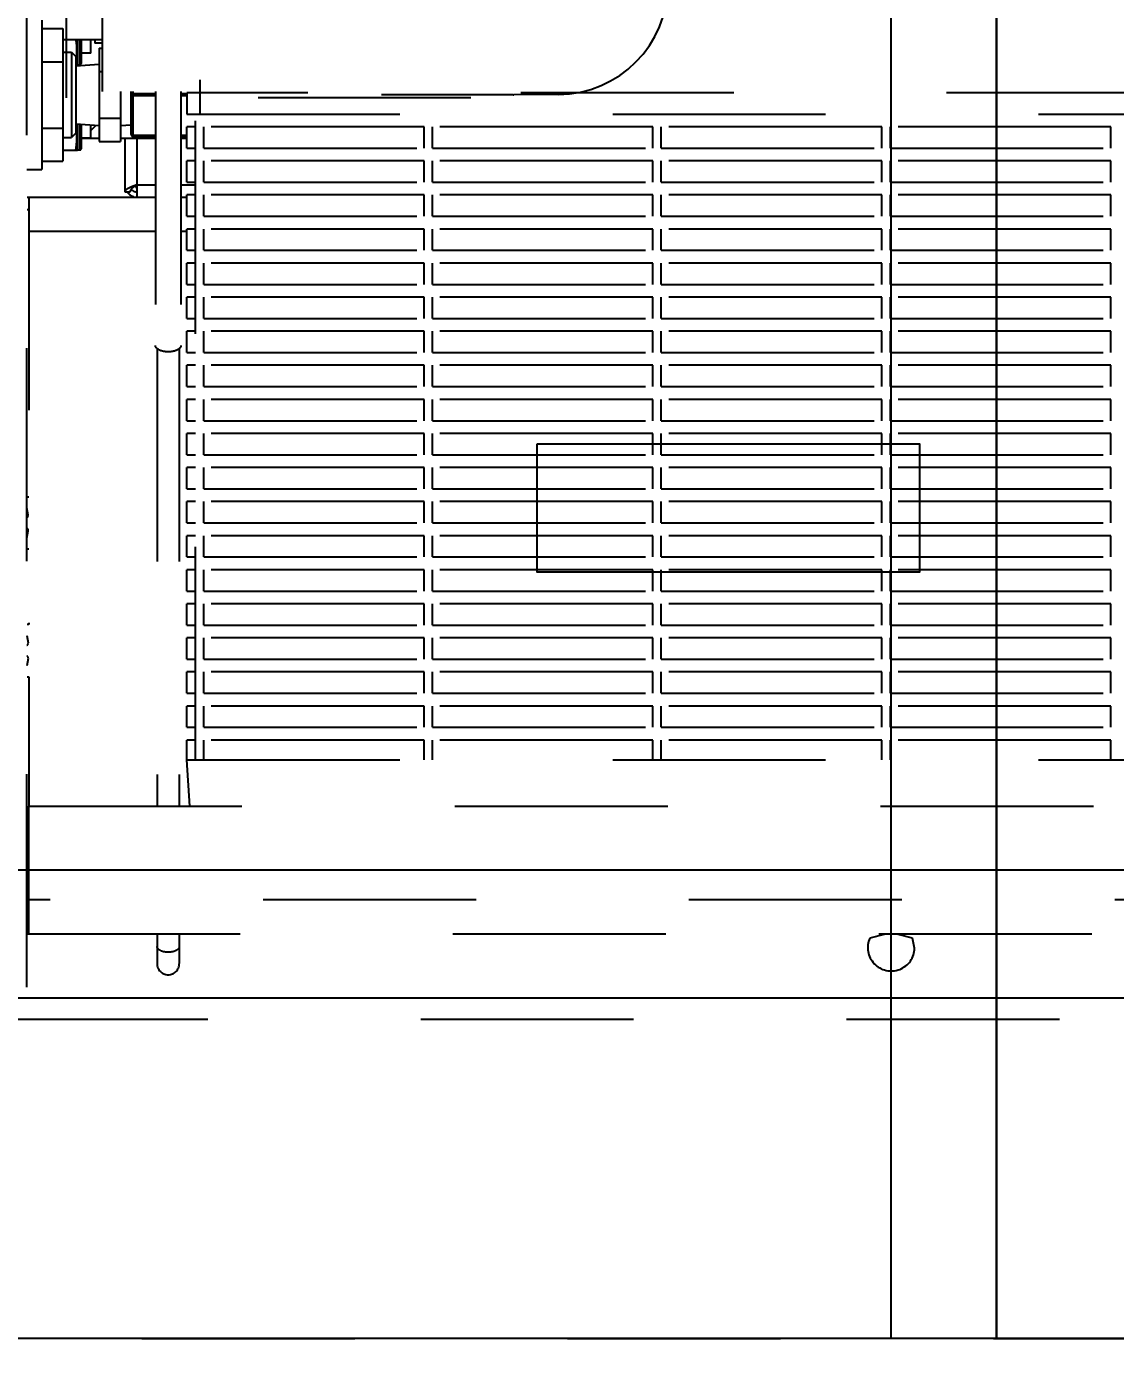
# Model space of a CAD drawing. Header units: millimetres. Extents: x 17886 to 18265, y -8727 to -7321.
# Drawn here: x 17946.189 to 17948.745, y -8152.056 to -8148.914 of the extents above; entities that cross this region are included whole.
import ezdxf

# ---------------------------------------------------------------- set-up
doc = ezdxf.new("R2010")
doc.units = ezdxf.units.MM
doc.linetypes.add('CENTER', pattern=[2, 1.25, -0.25, 0.25, -0.25])
doc.linetypes.add('EPL_DASH', pattern=[1, 0.5, -0.5])
for name, color, linetype in [('1313540_DXF_CONTINUOUS_LINE', 7, 'Continuous'), ('1429459_RE01DXF_CONTINUOUS_LINE', 7, 'Continuous'), ('2606672_DXF_CONTINUOUS_LINE', 7, 'Continuous'), ('2609251_DKREDXF_CONTINUOUS_LINE', 7, 'Continuous'), ('2620526_DKREDXF_CONTINUOUS_LINE', 7, 'Continuous'), ('2630764_DKREDXF_CONTINUOUS_LINE', 7, 'Continuous'), ('2654754_DXF_CONTINUOUS_LINE', 7, 'Continuous'), ('2685282_CP02DXF_CONTINUOUS_LINE', 7, 'Continuous'), ('2702101_DXF_CONTINUOUS_LINE', 7, 'Continuous'), ('3490706_DXF_CONTINUOUS_LINE', 7, 'Continuous'), ('3490708_DXF_CONTINUOUS_LINE', 7, 'Continuous'), ('3543613_DKREDXF_CONTINUOUS_LINE', 7, 'Continuous'), ('3570559_DXF_CONTINUOUS_LINE', 7, 'Continuous'), ('3570567_DXF_CONTINUOUS_LINE', 7, 'Continuous'), ('3570568_DXF_CONTINUOUS_LINE', 7, 'Continuous'), ('3570570_DXF_CONTINUOUS_LINE', 7, 'Continuous'), ('3701813_DXF_CONTINUOUS_LINE', 7, 'Continuous'), ('8T4123_DXF_CONTINUOUS_LINE', 7, 'Continuous'), ('a_rahmen235', 7, 'Continuous'), ('DEFAULT_1', 7, 'CENTER')]:
    doc.layers.add(name, color=color, linetype=linetype)
doc.layers.add('CRTANJE', color=4, linetype='Continuous', lineweight=30)
doc.styles.add('KOTE ZA MONNTAZU', font='simplex.shx', dxfattribs={"width": 0.7, "oblique": 8, "height": 1.4})
doc.dimstyles.new('KOTE ZA MONTAZU u cm', dxfattribs={"dimscale": 0, "dimtxt": 1.4, "dimasz": 1.25, "dimexe": 0.2, "dimexo": 0.1, "dimgap": 0.3, "dimtad": 1, "dimlfac": 10, "dimzin": 12, "dimdsep": 46, "dimtxsty": 'KOTE ZA MONNTAZU', "dimcen": 1.25, "dimclrt": 1, "dimadec": 0, "dimazin": 0, "dimtfac": 1, "dimtmove": 0, "dimatfit": 3, "dimfxl": 1, "dimtolj": 2, "dimtzin": 0, "dimarcsym": 0})

# ---------------------------------------------------------------- blocks, each defined once
blk = doc.blocks.new('*D248')
at = {"color": 0, "lineweight": -2, "transparency": 16777216}
for p, q in [((17947.7327, -8140.7029), (17944.8106, -8140.7029)), ((17945.0106, -8141.3029), (17945.0106, -8150.6434)), ((17945.359, -8151.2434), (17944.8106, -8151.2434))]:
    blk.add_line(p, q, dxfattribs=at)
at = {"color": 0, "transparency": 16777216}
for points in [[(17944.9106, -8141.3029), (17945.1106, -8141.3029), (17945.0106, -8140.7029)], [(17944.9106, -8150.6434), (17945.1106, -8150.6434), (17945.0106, -8151.2434)]]:
    blk.add_solid(points, dxfattribs=at)
at = {"layer": 'Defpoints', "color": 0, "transparency": 16777216}
for p in [(17947.8327, -8140.7029), (17945.0106, -8151.2434), (17945.459, -8151.2434)]:
    blk.add_point(p, dxfattribs=at)
at = {"color": 1, "transparency": 16777216, "insert": (17944.5306, -8145.9732), "char_height": 1.4, "width": 6.923188, "attachment_point": 5, "rotation": 90, "style": 'KOTE ZA MONNTAZU'}
blk.add_mtext('\\A2;{\\H0.4x;105.41cm}', dxfattribs=at)

msp = doc.modelspace()

# ---------------------------------------------------------------- linework, layer by layer
at = {"color": 4}
msp.add_line((17948.21896, -8151.99343), (17948.21896, -8143.62689), dxfattribs=at)
at = {"color": 6}
for points in [[(17952.28646, -8133.19343), (17942.28646, -8133.19343), (17942.28646, -8151.19343), (17952.28646, -8151.19343)], [(17951.98646, -8133.49343), (17942.58646, -8133.49343), (17942.58646, -8150.89343), (17951.98646, -8150.89343)], [(17947.38646, -8149.89343), (17947.38646, -8150.19343), (17948.28646, -8150.19343), (17948.28646, -8149.89343)]]:
    msp.add_lwpolyline(points, close=True, dxfattribs=at)
at = {"layer": '1313540_DXF_CONTINUOUS_LINE', "color": 7, "linetype": 'EPL_DASH'}
for p, q in [((17946.30596, -8148.94343), (17946.30596, -8149.00343)), ((17946.30796, -8148.94343), (17946.30796, -8149.00343)), ((17946.31366, -8148.94343), (17946.31366, -8149.00293)), ((17946.31656, -8148.94343), (17946.31656, -8148.99976)), ((17946.30396, -8149.00343), (17946.30596, -8149.00343)), ((17946.30596, -8149.00343), (17946.30796, -8149.00343)), ((17946.31366, -8149.00293), (17946.30796, -8149.00343)), ((17946.30596, -8149.14184), (17946.30596, -8149.20343)), ((17946.30796, -8149.14197), (17946.30796, -8149.20343)), ((17946.31366, -8149.14233), (17946.31366, -8149.20293)), ((17946.31656, -8149.14251), (17946.31656, -8149.19976)), ((17946.27396, -8149.20343), (17946.30596, -8149.20343)), ((17946.30596, -8149.20343), (17946.30796, -8149.20343)), ((17946.31366, -8149.20293), (17946.30796, -8149.20343))]:
    msp.add_line(p, q, dxfattribs=at)
for centre in [(17946.31338, -8148.99976), (17946.31338, -8149.19976)]:
    msp.add_arc(centre, 0.00318, 275, 0, dxfattribs=at)
for points in [[(17946.304, -8148.94343), (17946.30523, -8148.95254), (17946.30596, -8148.96174), (17946.30596, -8148.97093)], [(17946.30596, -8148.97093), (17946.30596, -8148.98016), (17946.30523, -8148.98941), (17946.30398, -8148.99855)], [(17946.30398, -8149.14331), (17946.30523, -8149.15246), (17946.30596, -8149.1617), (17946.30596, -8149.17093)]]:
    msp.add_open_spline(points, degree=3, dxfattribs=at)
msp.add_open_spline([(17946.30596, -8149.17093), (17946.30596, -8149.17908), (17946.3052, -8149.18997), (17946.30368, -8149.20074), (17946.30327, -8149.20343)], degree=3, knots=[0, 0, 0, 0, 0.7495669, 1, 1, 1, 1], dxfattribs=at)
at = {"layer": '1429459_RE01DXF_CONTINUOUS_LINE', "color": 7, "linetype": 'EPL_DASH'}
for p, q in [((17946.49096, -8149.06543), (17946.49096, -8149.66181)), ((17946.55096, -8149.06543), (17946.55096, -8149.66181)), ((17946.49496, -8149.66928), (17946.49496, -8150.74343)), ((17946.54696, -8149.66928), (17946.54696, -8150.74343)), ((17946.49496, -8151.04343), (17946.49496, -8151.11262)), ((17946.54696, -8151.04343), (17946.54696, -8151.11262))]:
    msp.add_line(p, q, dxfattribs=at)
msp.add_arc((17946.52096, -8151.11343), 0.026, 180, 0, dxfattribs=at)
for points in [[(17946.49142, -8149.66441), (17946.49113, -8149.66358), (17946.49096, -8149.66269), (17946.49096, -8149.66181)], [(17946.49495, -8149.66929), (17946.49344, -8149.66797), (17946.49209, -8149.66631), (17946.49142, -8149.66441)], [(17946.55051, -8149.66441), (17946.54984, -8149.66631), (17946.54849, -8149.66797), (17946.54697, -8149.66929)], [(17946.55096, -8149.66181), (17946.55096, -8149.66269), (17946.5508, -8149.66358), (17946.55051, -8149.66441)]]:
    msp.add_open_spline(points, degree=3, dxfattribs=at)
for points, knots in [([(17946.52096, -8149.67681), (17946.51837, -8149.67681), (17946.50935, -8149.6762), (17946.49987, -8149.67356), (17946.49495, -8149.66929)], [0, 0, 0, 0, 0.2850859, 1, 1, 1, 1]), ([(17946.54697, -8149.66929), (17946.54554, -8149.67053), (17946.53769, -8149.67538), (17946.52819, -8149.67681), (17946.52096, -8149.67681)], [0, 0, 0, 0, 0.2079275, 1, 1, 1, 1]), ([(17946.52096, -8151.08643), (17946.5147, -8151.08643), (17946.50471, -8151.08551), (17946.49496, -8151.07741), (17946.49496, -8151.07343)], [0, 0, 0, 0, 0.6113239, 1, 1, 1, 1]), ([(17946.54696, -8151.07343), (17946.54696, -8151.07741), (17946.53721, -8151.08551), (17946.52722, -8151.08643), (17946.52096, -8151.08643)], [0, 0, 0, 0, 0.3886761, 1, 1, 1, 1])]:
    msp.add_open_spline(points, degree=3, knots=knots, dxfattribs=at)
at = {"layer": '2606672_DXF_CONTINUOUS_LINE', "color": 7, "linetype": 'EPL_DASH'}
for p, q in [((17946.33896, -8148.97517), (17946.33896, -8148.94343)), ((17946.33896, -8148.97517), (17946.31656, -8148.97517)), ((17946.33896, -8149.17517), (17946.33896, -8149.14391)), ((17946.33896, -8149.17517), (17946.31656, -8149.17517))]:
    msp.add_line(p, q, dxfattribs=at)
at = {"layer": '2609251_DKREDXF_CONTINUOUS_LINE', "color": 7, "linetype": 'EPL_DASH'}
for p, q in [((17946.22396, -8148.91755), (17946.27396, -8148.91755)), ((17946.27396, -8148.91755), (17946.27396, -8149.22932)), ((17946.27396, -8148.97343), (17946.29396, -8148.97343)), ((17946.27396, -8148.97343), (17946.29396, -8148.97343)), ((17946.29396, -8148.97343), (17946.30396, -8148.98343)), ((17946.29396, -8148.97343), (17946.29396, -8149.17343)), ((17946.22396, -8148.99549), (17946.27396, -8148.99549)), ((17946.30396, -8148.98343), (17946.30396, -8149.16343)), ((17946.22396, -8149.15137), (17946.27396, -8149.15137)), ((17946.30396, -8149.16343), (17946.29396, -8149.17343)), ((17946.27396, -8149.17343), (17946.29396, -8149.17343)), ((17946.27396, -8149.17343), (17946.29396, -8149.17343)), ((17946.22396, -8149.22932), (17946.27396, -8149.22932))]:
    msp.add_line(p, q, dxfattribs=at)
at = {"layer": '2620526_DKREDXF_CONTINUOUS_LINE', "color": 7, "linetype": 'EPL_DASH'}
for p, q in [((17946.35896, -8148.96373), (17946.36596, -8148.96373)), ((17946.35896, -8148.96373), (17946.35896, -8149.18313)), ((17946.30396, -8149.00514), (17946.35896, -8149.0017)), ((17946.35896, -8149.01858), (17946.36596, -8149.01858)), ((17946.40896, -8149.06543), (17946.40896, -8149.18313)), ((17946.35896, -8149.12828), (17946.40896, -8149.12828)), ((17946.30396, -8149.14172), (17946.35896, -8149.14516)), ((17946.40896, -8149.14516), (17946.43396, -8149.1436)), ((17946.35896, -8149.18313), (17946.40896, -8149.18313))]:
    msp.add_line(p, q, dxfattribs=at)
at = {"layer": '2630764_DKREDXF_CONTINUOUS_LINE', "color": 7, "linetype": 'EPL_DASH'}
for p, q in [((17946.34896, -8148.94343), (17946.34896, -8148.95243)), ((17946.36596, -8148.95243), (17946.34897, -8148.95243))]:
    msp.add_line(p, q, dxfattribs=at)
at = {"layer": '2654754_DXF_CONTINUOUS_LINE', "color": 3, "linetype": 'EPL_DASH'}
msp.add_line((17946.36596, -8148.81543), (17946.36596, -8149.06543), dxfattribs=at)
at = {"layer": '2685282_CP02DXF_CONTINUOUS_LINE', "color": 7, "linetype": 'EPL_DASH'}
for p, q in [((17946.35896, -8149.17573), (17946.31656, -8149.17573)), ((17946.49096, -8149.17573), (17946.40896, -8149.17573)), ((17946.56496, -8149.17573), (17946.55096, -8149.17573))]:
    msp.add_line(p, q, dxfattribs=at)
msp.add_arc((17946.28196, -8149.08073), 0.095, 306.97859, 317.55601, dxfattribs=at)
at = {"layer": '2702101_DXF_CONTINUOUS_LINE', "color": 7, "linetype": 'EPL_DASH'}
for p, q in [((17946.11396, -8151.24343), (17950.32396, -8151.24343)), ((17945.45896, -8151.99343), (17950.97896, -8151.99343))]:
    msp.add_line(p, q, dxfattribs=at)
at = {"layer": '3490706_DXF_CONTINUOUS_LINE', "color": 3, "linetype": 'EPL_DASH'}
for p, q in [((17946.41896, -8149.17573), (17946.41896, -8149.30143)), ((17946.44796, -8149.31343), (17946.44796, -8149.17573)), ((17946.44796, -8149.28443), (17946.49096, -8149.28443)), ((17946.55096, -8149.28443), (17946.58496, -8149.28443))]:
    msp.add_line(p, q, dxfattribs=at)
at = {"layer": '3490706_DXF_CONTINUOUS_LINE', "color": 7, "linetype": 'EPL_DASH'}
for p, q in [((17946.41896, -8149.30143), (17946.43096, -8149.30143)), ((17946.43055, -8149.30099), (17946.42695, -8149.30442)), ((17946.43564, -8149.29615), (17946.4315, -8149.30008))]:
    msp.add_line(p, q, dxfattribs=at)
at = {"layer": '3490706_DXF_CONTINUOUS_LINE', "color": 3, "linetype": 'EPL_DASH'}
for centre, radius, start, end in [((17946.44958, -8149.33497), 0.0475, 117.76241, 120.32305), ((17946.47223, -8149.3808), 0.09863, 114.13287, 114.92693), ((17946.431, -8149.30728), 0.01409, 131.05205, 134.22766), ((17946.44796, -8149.28443), 0.029, 216.32663, 254.34964)]:
    msp.add_arc(centre, radius, start, end, dxfattribs=at)
at = {"layer": '3490706_DXF_CONTINUOUS_LINE', "color": 7, "linetype": 'EPL_DASH'}
msp.add_arc((17946.44796, -8149.28443), 0.017, 216.84244, 270, dxfattribs=at)
at = {"layer": '3490706_DXF_CONTINUOUS_LINE', "color": 3, "linetype": 'EPL_DASH'}
for points, knots in [([(17946.43065, -8149.29135), (17946.4301, -8149.29161), (17946.42903, -8149.29212), (17946.42797, -8149.29266), (17946.42746, -8149.29293)], [0, 0, 0, 0, 0.5126977, 1, 1, 1, 1]), ([(17946.41907, -8149.30052), (17946.41903, -8149.30067), (17946.41898, -8149.30098), (17946.41896, -8149.30128), (17946.41896, -8149.30143)], [0, 0, 0, 0, 0.5031375, 1, 1, 1, 1]), ([(17946.42117, -8149.29718), (17946.42065, -8149.29769), (17946.41977, -8149.2987), (17946.4192, -8149.29993), (17946.41907, -8149.30052)], [0, 0, 0, 0, 0.5441616, 1, 1, 1, 1]), ([(17946.4256, -8149.29396), (17946.42488, -8149.29438), (17946.42355, -8149.29522), (17946.4223, -8149.29617), (17946.42174, -8149.29665)], [0, 0, 0, 0, 0.532716, 1, 1, 1, 1])]:
    msp.add_open_spline(points, degree=3, knots=knots, dxfattribs=at)
for points in [[(17946.43686, -8149.28868), (17946.4352, -8149.28935), (17946.43354, -8149.29005), (17946.4319, -8149.29079)], [(17946.44796, -8149.28443), (17946.44425, -8149.28582), (17946.44054, -8149.2872), (17946.43686, -8149.28868)]]:
    msp.add_open_spline(points, degree=3, dxfattribs=at)
at = {"layer": '3490706_DXF_CONTINUOUS_LINE', "color": 7, "linetype": 'EPL_DASH'}
for points, knots in [([(17946.43733, -8149.29174), (17946.43678, -8149.2922), (17946.43573, -8149.29309), (17946.43475, -8149.29406), (17946.43429, -8149.29454)], [0, 0, 0, 0, 0.5179897, 1, 1, 1, 1]), ([(17946.43429, -8149.29454), (17946.43411, -8149.29474), (17946.43375, -8149.29514), (17946.4334, -8149.29556), (17946.43324, -8149.29576)], [0, 0, 0, 0, 0.5092799, 1, 1, 1, 1])]:
    msp.add_open_spline(points, degree=3, knots=knots, dxfattribs=at)
for points in [[(17946.44796, -8149.28443), (17946.44433, -8149.28674), (17946.44066, -8149.28902), (17946.43733, -8149.29174)], [(17946.43324, -8149.29576), (17946.43198, -8149.29737), (17946.43096, -8149.2994), (17946.43096, -8149.30143)]]:
    msp.add_open_spline(points, degree=3, dxfattribs=at)
at = {"layer": '3490708_DXF_CONTINUOUS_LINE', "color": 7, "linetype": 'EPL_DASH'}
for q in [(17946.44396, -8149.2871), (17946.44796, -8149.2898)]:
    msp.add_line((17946.44396, -8149.2898), q, dxfattribs=at)
at = {"layer": '3543613_DKREDXF_CONTINUOUS_LINE', "color": 7, "linetype": 'EPL_DASH'}
for p, q in [((17946.59496, -8149.03843), (17946.59496, -8149.11843)), ((17949.84896, -8149.06843), (17946.56496, -8149.06843)), ((17946.56496, -8149.06843), (17946.56496, -8149.11843)), ((17946.56496, -8149.11843), (17949.84896, -8149.11843)), ((17946.58496, -8150.63443), (17946.58496, -8149.11843)), ((17946.58496, -8149.14843), (17946.56496, -8149.14843)), ((17946.56496, -8149.19843), (17946.56496, -8149.14843)), ((17947.12196, -8149.14843), (17946.60496, -8149.14843)), ((17946.60496, -8149.19843), (17946.60496, -8149.14843)), ((17947.12196, -8149.19843), (17947.12196, -8149.14843)), ((17947.65896, -8149.14843), (17947.14196, -8149.14843)), ((17947.14196, -8149.19843), (17947.14196, -8149.14843)), ((17947.65896, -8149.19843), (17947.65896, -8149.14843)), ((17948.19696, -8149.14843), (17947.67896, -8149.14843)), ((17947.67896, -8149.19843), (17947.67896, -8149.14843)), ((17948.19696, -8149.19843), (17948.19696, -8149.14843)), ((17948.73496, -8149.14843), (17948.21696, -8149.14843)), ((17948.21696, -8149.19843), (17948.21696, -8149.14843)), ((17948.73496, -8149.19843), (17948.73496, -8149.14843)), ((17946.56496, -8149.19843), (17946.58496, -8149.19843)), ((17946.60496, -8149.19843), (17947.12196, -8149.19843)), ((17947.14196, -8149.19843), (17947.65896, -8149.19843)), ((17947.67896, -8149.19843), (17948.19696, -8149.19843)), ((17948.21696, -8149.19843), (17948.73496, -8149.19843)), ((17946.58496, -8149.22843), (17946.56496, -8149.22843)), ((17946.56496, -8149.27843), (17946.56496, -8149.22843)), ((17947.12196, -8149.22843), (17946.60496, -8149.22843)), ((17946.60496, -8149.27843), (17946.60496, -8149.22843)), ((17947.12196, -8149.27843), (17947.12196, -8149.22843)), ((17947.65896, -8149.22843), (17947.14196, -8149.22843)), ((17947.14196, -8149.27843), (17947.14196, -8149.22843)), ((17947.65896, -8149.27843), (17947.65896, -8149.22843)), ((17948.19696, -8149.22843), (17947.67896, -8149.22843)), ((17947.67896, -8149.27843), (17947.67896, -8149.22843)), ((17948.19696, -8149.27843), (17948.19696, -8149.22843)), ((17948.73496, -8149.22843), (17948.21696, -8149.22843)), ((17948.21696, -8149.27843), (17948.21696, -8149.22843)), ((17948.73496, -8149.27843), (17948.73496, -8149.22843)), ((17946.56496, -8149.27843), (17946.58496, -8149.27843)), ((17946.60496, -8149.27843), (17947.12196, -8149.27843)), ((17947.14196, -8149.27843), (17947.65896, -8149.27843)), ((17947.67896, -8149.27843), (17948.19696, -8149.27843)), ((17948.21696, -8149.27843), (17948.73496, -8149.27843)), ((17946.58496, -8149.30843), (17946.56496, -8149.30843)), ((17946.56496, -8149.35843), (17946.56496, -8149.30843)), ((17947.12196, -8149.30843), (17946.60496, -8149.30843)), ((17946.60496, -8149.35843), (17946.60496, -8149.30843)), ((17947.12196, -8149.35843), (17947.12196, -8149.30843)), ((17947.65896, -8149.30843), (17947.14196, -8149.30843)), ((17947.14196, -8149.35843), (17947.14196, -8149.30843)), ((17947.65896, -8149.35843), (17947.65896, -8149.30843)), ((17948.19696, -8149.30843), (17947.67896, -8149.30843)), ((17947.67896, -8149.35843), (17947.67896, -8149.30843)), ((17948.19696, -8149.35843), (17948.19696, -8149.30843)), ((17948.73496, -8149.30843), (17948.21696, -8149.30843)), ((17948.21696, -8149.35843), (17948.21696, -8149.30843)), ((17948.73496, -8149.35843), (17948.73496, -8149.30843)), ((17946.56496, -8149.35843), (17946.58496, -8149.35843)), ((17946.60496, -8149.35843), (17947.12196, -8149.35843)), ((17947.14196, -8149.35843), (17947.65896, -8149.35843)), ((17947.67896, -8149.35843), (17948.19696, -8149.35843)), ((17948.21696, -8149.35843), (17948.73496, -8149.35843)), ((17946.58496, -8149.38843), (17946.56496, -8149.38843)), ((17946.56496, -8149.43843), (17946.56496, -8149.38843)), ((17947.12196, -8149.38843), (17946.60496, -8149.38843)), ((17946.60496, -8149.43843), (17946.60496, -8149.38843)), ((17947.12196, -8149.43843), (17947.12196, -8149.38843)), ((17947.65896, -8149.38843), (17947.14196, -8149.38843)), ((17947.14196, -8149.43843), (17947.14196, -8149.38843)), ((17947.65896, -8149.43843), (17947.65896, -8149.38843)), ((17948.19696, -8149.38843), (17947.67896, -8149.38843)), ((17947.67896, -8149.43843), (17947.67896, -8149.38843)), ((17948.19696, -8149.43843), (17948.19696, -8149.38843)), ((17948.73496, -8149.38843), (17948.21696, -8149.38843)), ((17948.21696, -8149.43843), (17948.21696, -8149.38843)), ((17948.73496, -8149.43843), (17948.73496, -8149.38843)), ((17946.56496, -8149.43843), (17946.58496, -8149.43843)), ((17946.60496, -8149.43843), (17947.12196, -8149.43843)), ((17947.14196, -8149.43843), (17947.65896, -8149.43843)), ((17947.67896, -8149.43843), (17948.19696, -8149.43843)), ((17948.21696, -8149.43843), (17948.73496, -8149.43843)), ((17946.58496, -8149.46843), (17946.56496, -8149.46843)), ((17946.56496, -8149.51843), (17946.56496, -8149.46843)), ((17947.12196, -8149.46843), (17946.60496, -8149.46843)), ((17946.60496, -8149.51843), (17946.60496, -8149.46843)), ((17947.12196, -8149.51843), (17947.12196, -8149.46843)), ((17947.65896, -8149.46843), (17947.14196, -8149.46843)), ((17947.14196, -8149.51843), (17947.14196, -8149.46843)), ((17947.65896, -8149.51843), (17947.65896, -8149.46843)), ((17948.19696, -8149.46843), (17947.67896, -8149.46843)), ((17947.67896, -8149.51843), (17947.67896, -8149.46843)), ((17948.19696, -8149.51843), (17948.19696, -8149.46843)), ((17948.73496, -8149.46843), (17948.21696, -8149.46843)), ((17948.21696, -8149.51843), (17948.21696, -8149.46843)), ((17948.73496, -8149.51843), (17948.73496, -8149.46843)), ((17946.56496, -8149.51843), (17946.58496, -8149.51843)), ((17946.60496, -8149.51843), (17947.12196, -8149.51843)), ((17947.14196, -8149.51843), (17947.65896, -8149.51843)), ((17947.67896, -8149.51843), (17948.19696, -8149.51843)), ((17948.21696, -8149.51843), (17948.73496, -8149.51843)), ((17946.58496, -8149.54843), (17946.56496, -8149.54843)), ((17946.56496, -8149.59843), (17946.56496, -8149.54843)), ((17947.12196, -8149.54843), (17946.60496, -8149.54843)), ((17946.60496, -8149.59843), (17946.60496, -8149.54843)), ((17947.12196, -8149.59843), (17947.12196, -8149.54843)), ((17947.65896, -8149.54843), (17947.14196, -8149.54843)), ((17947.14196, -8149.59843), (17947.14196, -8149.54843)), ((17947.65896, -8149.59843), (17947.65896, -8149.54843)), ((17948.19696, -8149.54843), (17947.67896, -8149.54843)), ((17947.67896, -8149.59843), (17947.67896, -8149.54843)), ((17948.19696, -8149.59843), (17948.19696, -8149.54843)), ((17948.73496, -8149.54843), (17948.21696, -8149.54843)), ((17948.21696, -8149.59843), (17948.21696, -8149.54843)), ((17948.73496, -8149.59843), (17948.73496, -8149.54843)), ((17946.56496, -8149.59843), (17946.58496, -8149.59843)), ((17946.60496, -8149.59843), (17947.12196, -8149.59843)), ((17947.14196, -8149.59843), (17947.65896, -8149.59843)), ((17947.67896, -8149.59843), (17948.19696, -8149.59843)), ((17948.21696, -8149.59843), (17948.73496, -8149.59843)), ((17946.58496, -8149.62843), (17946.56496, -8149.62843)), ((17946.56496, -8149.67843), (17946.56496, -8149.62843)), ((17947.12196, -8149.62843), (17946.60496, -8149.62843)), ((17946.60496, -8149.67843), (17946.60496, -8149.62843)), ((17947.12196, -8149.67843), (17947.12196, -8149.62843)), ((17947.65896, -8149.62843), (17947.14196, -8149.62843)), ((17947.14196, -8149.67843), (17947.14196, -8149.62843)), ((17947.65896, -8149.67843), (17947.65896, -8149.62843)), ((17948.19696, -8149.62843), (17947.67896, -8149.62843)), ((17947.67896, -8149.67843), (17947.67896, -8149.62843)), ((17948.19696, -8149.67843), (17948.19696, -8149.62843)), ((17948.73496, -8149.62843), (17948.21696, -8149.62843)), ((17948.21696, -8149.67843), (17948.21696, -8149.62843)), ((17948.73496, -8149.67843), (17948.73496, -8149.62843)), ((17946.56496, -8149.67843), (17946.58496, -8149.67843)), ((17946.60496, -8149.67843), (17947.12196, -8149.67843)), ((17947.14196, -8149.67843), (17947.65896, -8149.67843)), ((17947.67896, -8149.67843), (17948.19696, -8149.67843)), ((17948.21696, -8149.67843), (17948.73496, -8149.67843)), ((17946.58496, -8149.70843), (17946.56496, -8149.70843)), ((17946.56496, -8149.75843), (17946.56496, -8149.70843)), ((17947.12196, -8149.70843), (17946.60496, -8149.70843)), ((17946.60496, -8149.75843), (17946.60496, -8149.70843)), ((17947.12196, -8149.75843), (17947.12196, -8149.70843)), ((17947.65896, -8149.70843), (17947.14196, -8149.70843)), ((17947.14196, -8149.75843), (17947.14196, -8149.70843)), ((17947.65896, -8149.75843), (17947.65896, -8149.70843)), ((17948.19696, -8149.70843), (17947.67896, -8149.70843)), ((17947.67896, -8149.75843), (17947.67896, -8149.70843)), ((17948.19696, -8149.75843), (17948.19696, -8149.70843)), ((17948.73496, -8149.70843), (17948.21696, -8149.70843)), ((17948.21696, -8149.75843), (17948.21696, -8149.70843)), ((17948.73496, -8149.75843), (17948.73496, -8149.70843)), ((17946.56496, -8149.75843), (17946.58496, -8149.75843)), ((17946.60496, -8149.75843), (17947.12196, -8149.75843)), ((17947.14196, -8149.75843), (17947.65896, -8149.75843)), ((17947.67896, -8149.75843), (17948.19696, -8149.75843)), ((17948.21696, -8149.75843), (17948.73496, -8149.75843)), ((17946.58496, -8149.78843), (17946.56496, -8149.78843)), ((17946.56496, -8149.83843), (17946.56496, -8149.78843)), ((17947.12196, -8149.78843), (17946.60496, -8149.78843)), ((17946.60496, -8149.83843), (17946.60496, -8149.78843)), ((17947.12196, -8149.83843), (17947.12196, -8149.78843)), ((17947.65896, -8149.78843), (17947.14196, -8149.78843)), ((17947.14196, -8149.83843), (17947.14196, -8149.78843)), ((17947.65896, -8149.83843), (17947.65896, -8149.78843)), ((17948.19696, -8149.78843), (17947.67896, -8149.78843)), ((17947.67896, -8149.83843), (17947.67896, -8149.78843)), ((17948.19696, -8149.83843), (17948.19696, -8149.78843)), ((17948.73496, -8149.78843), (17948.21696, -8149.78843)), ((17948.21696, -8149.83843), (17948.21696, -8149.78843)), ((17948.73496, -8149.83843), (17948.73496, -8149.78843)), ((17946.56496, -8149.83843), (17946.58496, -8149.83843)), ((17946.60496, -8149.83843), (17947.12196, -8149.83843)), ((17947.14196, -8149.83843), (17947.65896, -8149.83843)), ((17947.67896, -8149.83843), (17948.19696, -8149.83843)), ((17948.21696, -8149.83843), (17948.73496, -8149.83843)), ((17946.58496, -8149.86843), (17946.56496, -8149.86843)), ((17946.56496, -8149.91843), (17946.56496, -8149.86843)), ((17947.12196, -8149.86843), (17946.60496, -8149.86843)), ((17946.60496, -8149.91843), (17946.60496, -8149.86843)), ((17947.12196, -8149.91843), (17947.12196, -8149.86843)), ((17947.65896, -8149.86843), (17947.14196, -8149.86843)), ((17947.14196, -8149.91843), (17947.14196, -8149.86843)), ((17947.65896, -8149.91843), (17947.65896, -8149.86843)), ((17948.19696, -8149.86843), (17947.67896, -8149.86843)), ((17947.67896, -8149.91843), (17947.67896, -8149.86843)), ((17948.19696, -8149.91843), (17948.19696, -8149.86843)), ((17948.73496, -8149.86843), (17948.21696, -8149.86843)), ((17948.21696, -8149.91843), (17948.21696, -8149.86843)), ((17948.73496, -8149.91843), (17948.73496, -8149.86843)), ((17946.56496, -8149.91843), (17946.58496, -8149.91843)), ((17946.60496, -8149.91843), (17947.12196, -8149.91843)), ((17947.14196, -8149.91843), (17947.65896, -8149.91843)), ((17947.67896, -8149.91843), (17948.19696, -8149.91843)), ((17948.21696, -8149.91843), (17948.73496, -8149.91843)), ((17946.58496, -8149.94843), (17946.56496, -8149.94843)), ((17946.56496, -8149.99843), (17946.56496, -8149.94843)), ((17947.12196, -8149.94843), (17946.60496, -8149.94843)), ((17946.60496, -8149.99843), (17946.60496, -8149.94843)), ((17947.12196, -8149.99843), (17947.12196, -8149.94843)), ((17947.65896, -8149.94843), (17947.14196, -8149.94843)), ((17947.14196, -8149.99843), (17947.14196, -8149.94843)), ((17947.65896, -8149.99843), (17947.65896, -8149.94843)), ((17948.19696, -8149.94843), (17947.67896, -8149.94843)), ((17947.67896, -8149.99843), (17947.67896, -8149.94843)), ((17948.19696, -8149.99843), (17948.19696, -8149.94843)), ((17948.73496, -8149.94843), (17948.21696, -8149.94843)), ((17948.21696, -8149.99843), (17948.21696, -8149.94843)), ((17948.73496, -8149.99843), (17948.73496, -8149.94843)), ((17946.56496, -8149.99843), (17946.58496, -8149.99843)), ((17946.60496, -8149.99843), (17947.12196, -8149.99843)), ((17947.14196, -8149.99843), (17947.65896, -8149.99843)), ((17947.67896, -8149.99843), (17948.19696, -8149.99843)), ((17948.21696, -8149.99843), (17948.73496, -8149.99843)), ((17946.58496, -8150.02843), (17946.56496, -8150.02843)), ((17946.56496, -8150.07843), (17946.56496, -8150.02843)), ((17947.12196, -8150.02843), (17946.60496, -8150.02843)), ((17946.60496, -8150.07843), (17946.60496, -8150.02843)), ((17947.12196, -8150.07843), (17947.12196, -8150.02843)), ((17947.65896, -8150.02843), (17947.14196, -8150.02843)), ((17947.14196, -8150.07843), (17947.14196, -8150.02843)), ((17947.65896, -8150.07843), (17947.65896, -8150.02843)), ((17948.19696, -8150.02843), (17947.67896, -8150.02843)), ((17947.67896, -8150.07843), (17947.67896, -8150.02843)), ((17948.19696, -8150.07843), (17948.19696, -8150.02843)), ((17948.73496, -8150.02843), (17948.21696, -8150.02843)), ((17948.21696, -8150.07843), (17948.21696, -8150.02843)), ((17948.73496, -8150.07843), (17948.73496, -8150.02843)), ((17946.56496, -8150.07843), (17946.58496, -8150.07843)), ((17946.60496, -8150.07843), (17947.12196, -8150.07843)), ((17947.14196, -8150.07843), (17947.65896, -8150.07843)), ((17947.67896, -8150.07843), (17948.19696, -8150.07843)), ((17948.21696, -8150.07843), (17948.73496, -8150.07843)), ((17946.58496, -8150.10843), (17946.56496, -8150.10843)), ((17946.56496, -8150.15843), (17946.56496, -8150.10843)), ((17947.12196, -8150.10843), (17946.60496, -8150.10843)), ((17946.60496, -8150.15843), (17946.60496, -8150.10843)), ((17947.12196, -8150.15843), (17947.12196, -8150.10843)), ((17947.65896, -8150.10843), (17947.14196, -8150.10843)), ((17947.14196, -8150.15843), (17947.14196, -8150.10843)), ((17947.65896, -8150.15843), (17947.65896, -8150.10843)), ((17948.19696, -8150.10843), (17947.67896, -8150.10843)), ((17947.67896, -8150.15843), (17947.67896, -8150.10843)), ((17948.19696, -8150.15843), (17948.19696, -8150.10843)), ((17948.73496, -8150.10843), (17948.21696, -8150.10843)), ((17948.21696, -8150.15843), (17948.21696, -8150.10843)), ((17948.73496, -8150.15843), (17948.73496, -8150.10843)), ((17946.56496, -8150.15843), (17946.58496, -8150.15843)), ((17946.60496, -8150.15843), (17947.12196, -8150.15843)), ((17947.14196, -8150.15843), (17947.65896, -8150.15843)), ((17947.67896, -8150.15843), (17948.19696, -8150.15843)), ((17948.21696, -8150.15843), (17948.73496, -8150.15843)), ((17946.58496, -8150.18843), (17946.56496, -8150.18843)), ((17946.56496, -8150.23843), (17946.56496, -8150.18843)), ((17947.12196, -8150.18843), (17946.60496, -8150.18843)), ((17946.60496, -8150.23843), (17946.60496, -8150.18843)), ((17947.12196, -8150.23843), (17947.12196, -8150.18843)), ((17947.65896, -8150.18843), (17947.14196, -8150.18843)), ((17947.14196, -8150.23843), (17947.14196, -8150.18843)), ((17947.65896, -8150.23843), (17947.65896, -8150.18843)), ((17948.19696, -8150.18843), (17947.67896, -8150.18843)), ((17947.67896, -8150.23843), (17947.67896, -8150.18843)), ((17948.19696, -8150.23843), (17948.19696, -8150.18843)), ((17948.73496, -8150.18843), (17948.21696, -8150.18843)), ((17948.21696, -8150.23843), (17948.21696, -8150.18843)), ((17948.73496, -8150.23843), (17948.73496, -8150.18843)), ((17946.56496, -8150.23843), (17946.58496, -8150.23843)), ((17946.60496, -8150.23843), (17947.12196, -8150.23843)), ((17947.14196, -8150.23843), (17947.65896, -8150.23843)), ((17947.67896, -8150.23843), (17948.19696, -8150.23843)), ((17948.21696, -8150.23843), (17948.73496, -8150.23843)), ((17946.58496, -8150.26843), (17946.56496, -8150.26843)), ((17946.56496, -8150.31843), (17946.56496, -8150.26843)), ((17947.12196, -8150.26843), (17946.60496, -8150.26843)), ((17946.60496, -8150.31843), (17946.60496, -8150.26843)), ((17947.12196, -8150.31843), (17947.12196, -8150.26843)), ((17947.65896, -8150.26843), (17947.14196, -8150.26843)), ((17947.14196, -8150.31843), (17947.14196, -8150.26843)), ((17947.65896, -8150.31843), (17947.65896, -8150.26843)), ((17948.19696, -8150.26843), (17947.67896, -8150.26843)), ((17947.67896, -8150.31843), (17947.67896, -8150.26843)), ((17948.19696, -8150.31843), (17948.19696, -8150.26843)), ((17948.73496, -8150.26843), (17948.21696, -8150.26843)), ((17948.21696, -8150.31843), (17948.21696, -8150.26843)), ((17948.73496, -8150.31843), (17948.73496, -8150.26843)), ((17946.56496, -8150.31843), (17946.58496, -8150.31843)), ((17946.60496, -8150.31843), (17947.12196, -8150.31843)), ((17947.14196, -8150.31843), (17947.65896, -8150.31843)), ((17947.67896, -8150.31843), (17948.19696, -8150.31843)), ((17948.21696, -8150.31843), (17948.73496, -8150.31843)), ((17946.58496, -8150.34843), (17946.56496, -8150.34843)), ((17946.56496, -8150.39843), (17946.56496, -8150.34843)), ((17947.12196, -8150.34843), (17946.60496, -8150.34843)), ((17946.60496, -8150.39843), (17946.60496, -8150.34843)), ((17947.12196, -8150.39843), (17947.12196, -8150.34843)), ((17947.65896, -8150.34843), (17947.14196, -8150.34843)), ((17947.14196, -8150.39843), (17947.14196, -8150.34843)), ((17947.65896, -8150.39843), (17947.65896, -8150.34843)), ((17948.19696, -8150.34843), (17947.67896, -8150.34843)), ((17947.67896, -8150.39843), (17947.67896, -8150.34843)), ((17948.19696, -8150.39843), (17948.19696, -8150.34843)), ((17948.73496, -8150.34843), (17948.21696, -8150.34843)), ((17948.21696, -8150.39843), (17948.21696, -8150.34843)), ((17948.73496, -8150.39843), (17948.73496, -8150.34843)), ((17946.56496, -8150.39843), (17946.58496, -8150.39843)), ((17946.60496, -8150.39843), (17947.12196, -8150.39843)), ((17947.14196, -8150.39843), (17947.65896, -8150.39843)), ((17947.67896, -8150.39843), (17948.19696, -8150.39843)), ((17948.21696, -8150.39843), (17948.73496, -8150.39843)), ((17946.58496, -8150.42843), (17946.56496, -8150.42843)), ((17946.56496, -8150.47843), (17946.56496, -8150.42843)), ((17947.12196, -8150.42843), (17946.60496, -8150.42843)), ((17946.60496, -8150.47843), (17946.60496, -8150.42843)), ((17947.12196, -8150.47843), (17947.12196, -8150.42843)), ((17947.65896, -8150.42843), (17947.14196, -8150.42843)), ((17947.14196, -8150.47843), (17947.14196, -8150.42843)), ((17947.65896, -8150.47843), (17947.65896, -8150.42843)), ((17948.19696, -8150.42843), (17947.67896, -8150.42843)), ((17947.67896, -8150.47843), (17947.67896, -8150.42843)), ((17948.19696, -8150.47843), (17948.19696, -8150.42843)), ((17948.73496, -8150.42843), (17948.21696, -8150.42843)), ((17948.21696, -8150.47843), (17948.21696, -8150.42843)), ((17948.73496, -8150.47843), (17948.73496, -8150.42843)), ((17946.56496, -8150.47843), (17946.58496, -8150.47843)), ((17946.60496, -8150.47843), (17947.12196, -8150.47843)), ((17947.14196, -8150.47843), (17947.65896, -8150.47843)), ((17947.67896, -8150.47843), (17948.19696, -8150.47843)), ((17948.21696, -8150.47843), (17948.73496, -8150.47843)), ((17946.58496, -8150.50843), (17946.56496, -8150.50843)), ((17946.56496, -8150.55843), (17946.56496, -8150.50843)), ((17947.12196, -8150.50843), (17946.60496, -8150.50843)), ((17946.60496, -8150.55843), (17946.60496, -8150.50843)), ((17947.12196, -8150.55843), (17947.12196, -8150.50843)), ((17947.65896, -8150.50843), (17947.14196, -8150.50843)), ((17947.14196, -8150.55843), (17947.14196, -8150.50843)), ((17947.65896, -8150.55843), (17947.65896, -8150.50843)), ((17948.19696, -8150.50843), (17947.67896, -8150.50843)), ((17947.67896, -8150.55843), (17947.67896, -8150.50843)), ((17948.19696, -8150.55843), (17948.19696, -8150.50843)), ((17948.73496, -8150.50843), (17948.21696, -8150.50843)), ((17948.21696, -8150.55843), (17948.21696, -8150.50843)), ((17948.73496, -8150.55843), (17948.73496, -8150.50843)), ((17946.56496, -8150.55843), (17946.58496, -8150.55843)), ((17946.60496, -8150.55843), (17947.12196, -8150.55843)), ((17947.14196, -8150.55843), (17947.65896, -8150.55843)), ((17947.67896, -8150.55843), (17948.19696, -8150.55843)), ((17948.21696, -8150.55843), (17948.73496, -8150.55843)), ((17946.58496, -8150.58843), (17946.56496, -8150.58843)), ((17946.56496, -8150.63443), (17946.56496, -8150.58843)), ((17947.12196, -8150.58843), (17946.60496, -8150.58843)), ((17946.60496, -8150.63443), (17946.60496, -8150.58843)), ((17947.12196, -8150.63443), (17947.12196, -8150.58843)), ((17947.65896, -8150.58843), (17947.14196, -8150.58843)), ((17947.14196, -8150.63443), (17947.14196, -8150.58843)), ((17947.65896, -8150.63443), (17947.65896, -8150.58843)), ((17948.19696, -8150.58843), (17947.67896, -8150.58843)), ((17947.67896, -8150.63443), (17947.67896, -8150.58843)), ((17948.19696, -8150.63443), (17948.19696, -8150.58843)), ((17948.73496, -8150.58843), (17948.21696, -8150.58843)), ((17948.21696, -8150.63443), (17948.21696, -8150.58843)), ((17948.73496, -8150.63443), (17948.73496, -8150.58843)), ((17946.56496, -8150.63443), (17949.84896, -8150.63443)), ((17946.57172, -8150.74343), (17946.56496, -8150.63443))]:
    msp.add_line(p, q, dxfattribs=at)
at = {"layer": '3570559_DXF_CONTINUOUS_LINE', "color": 7, "linetype": 'EPL_DASH'}
msp.add_line((17946.27396, -8148.94343), (17946.36596, -8148.94343), dxfattribs=at)
at = {"layer": '3570567_DXF_CONTINUOUS_LINE', "color": 7, "linetype": 'EPL_DASH'}
for p, q in [((17946.18976, -8149.31343), (17946.49096, -8149.31343)), ((17946.19396, -8149.31343), (17946.19396, -8150.31693)), ((17946.55096, -8149.31343), (17946.56496, -8149.31343)), ((17946.19396, -8149.39343), (17946.49096, -8149.39343)), ((17946.55096, -8149.39343), (17946.56496, -8149.39343)), ((17946.19396, -8150.31693), (17946.18976, -8150.31693)), ((17946.18896, -8150.34289), (17946.19246, -8150.35993)), ((17946.19246, -8150.39694), (17946.18896, -8150.41397)), ((17946.18976, -8150.43993), (17946.19396, -8150.43993)), ((17946.19396, -8150.43993), (17946.19396, -8150.74343)), ((17948.20267, -8151.04478), (17948.16869, -8151.05323)), ((17948.26924, -8151.05323), (17948.23526, -8151.04478)), ((17948.27395, -8151.07687), (17948.26924, -8151.05323))]:
    msp.add_line(p, q, dxfattribs=at)
at = {"layer": '3570567_DXF_CONTINUOUS_LINE', "color": 3, "linetype": 'EPL_DASH'}
msp.add_line((17946.19396, -8149.34343), (17946.18976, -8149.34343), dxfattribs=at)
at = {"layer": '3570567_DXF_CONTINUOUS_LINE', "color": 7, "linetype": 'EPL_DASH'}
for centre, radius, start, end in [((17946.18756, -8150.36093), 0.005, 287.72547, 11.60439), ((17946.18756, -8150.39593), 0.005, 348.39561, 72.27453), ((17948.21896, -8151.07553), 0.055, 156.08039, 358.60414)]:
    msp.add_arc(centre, radius, start, end, dxfattribs=at)
at = {"layer": '3570568_DXF_CONTINUOUS_LINE', "color": 3, "linetype": 'EPL_DASH'}
for p, q in [((17946.19246, -8150.05993), (17946.18896, -8150.04289)), ((17946.18976, -8150.01693), (17946.19396, -8150.01693)), ((17946.18896, -8150.11397), (17946.19246, -8150.09694)), ((17946.19396, -8150.13993), (17946.18976, -8150.13993)), ((17946.18976, -8151.01343), (17946.19396, -8151.01343))]:
    msp.add_line(p, q, dxfattribs=at)
at = {"layer": '3570568_DXF_CONTINUOUS_LINE', "color": 7, "linetype": 'EPL_DASH'}
for p, q in [((17946.19396, -8150.74343), (17950.24396, -8150.74343)), ((17946.19396, -8151.04343), (17946.19396, -8150.74343)), ((17950.24396, -8150.96343), (17946.19396, -8150.96343)), ((17946.18976, -8151.04343), (17950.25036, -8151.04343))]:
    msp.add_line(p, q, dxfattribs=at)
at = {"layer": '3570568_DXF_CONTINUOUS_LINE', "color": 3, "linetype": 'EPL_DASH'}
for centre, start, end in [((17946.18756, -8150.06093), 287.72547, 11.60439), ((17946.18756, -8150.09593), 348.39561, 72.27453)]:
    msp.add_arc(centre, 0.005, start, end, dxfattribs=at)
at = {"layer": '3570570_DXF_CONTINUOUS_LINE', "color": 7, "linetype": 'EPL_DASH'}
msp.add_line((17946.18896, -8151.16843), (17946.18896, -8148.81843), dxfattribs=at)
at = {"layer": '3701813_DXF_CONTINUOUS_LINE', "color": 7, "linetype": 'EPL_DASH'}
for p, q in [((17946.43396, -8149.16643), (17946.43396, -8149.06543)), ((17946.43896, -8149.17143), (17946.43896, -8149.06543)), ((17946.49096, -8149.07093), (17946.43896, -8149.07093)), ((17946.56496, -8149.07093), (17946.55096, -8149.07093)), ((17946.49096, -8149.07593), (17946.43896, -8149.07593)), ((17946.56496, -8149.07593), (17946.55096, -8149.07593)), ((17946.49096, -8149.16893), (17946.43896, -8149.16893)), ((17946.49096, -8149.17143), (17946.43896, -8149.17143)), ((17946.56496, -8149.16893), (17946.55096, -8149.16893)), ((17946.56496, -8149.17143), (17946.55096, -8149.17143))]:
    msp.add_line(p, q, dxfattribs=at)
msp.add_arc((17946.43896, -8149.16643), 0.005, 180, 270, dxfattribs=at)
for points, knots in [([(17946.43396, -8149.07343), (17946.43396, -8149.07309), (17946.43447, -8149.07205), (17946.43638, -8149.07116), (17946.43803, -8149.07093), (17946.43896, -8149.07093)], [0, 0, 0, 0, 0.1717526, 0.5313948, 1, 1, 1, 1]), ([(17946.43396, -8149.07343), (17946.43396, -8149.07377), (17946.43447, -8149.07482), (17946.43638, -8149.0757), (17946.43803, -8149.07593), (17946.43896, -8149.07593)], [0, 0, 0, 0, 0.1717526, 0.5313949, 1, 1, 1, 1]), ([(17946.43396, -8149.16643), (17946.43396, -8149.16677), (17946.43447, -8149.16782), (17946.43638, -8149.1687), (17946.43803, -8149.16893), (17946.43896, -8149.16893)], [0, 0, 0, 0, 0.1717526, 0.5313948, 1, 1, 1, 1])]:
    msp.add_open_spline(points, degree=3, knots=knots, dxfattribs=at)
at = {"layer": '8T4123_DXF_CONTINUOUS_LINE', "color": 7, "linetype": 'EPL_DASH'}
for p in [(17946.22396, -8148.89843), (17946.18896, -8149.24843)]:
    msp.add_line(p, (17946.22396, -8149.24843), dxfattribs=at)
at = {"layer": 'a_rahmen235'}
msp.add_lwpolyline([(17942.71646, -8153.19343), (17964.15646, -8153.19343), (17964.15646, -8151.99343), (17942.71646, -8151.99343)], close=True, dxfattribs=at)
at = {"layer": 'CRTANJE', "lineweight": 30}
msp.add_lwpolyline([(17950.56646, -8151.99343), (17950.56646, -8127.30343), (17948.46646, -8127.30343), (17948.46646, -8151.99343)], close=True, dxfattribs=at)
at = {"layer": 'DEFAULT_1', "color": 2, "linetype": 'EPL_DASH'}
for p, q in [((17946.28196, -8149.08073), (17946.28196, -8148.32873)), ((17947.33107, -8149.07343), (17947.02196, -8149.07343)), ((17947.43675, -8149.07271), (17947.33286, -8149.07343)), ((17947.23196, -8149.08073), (17946.28196, -8149.08073))]:
    msp.add_line(p, q, dxfattribs=at)
for centre, start, end in [((17947.43496, -8148.81272), 270.39459, 0), ((17947.33107, -8148.81343), 270, 270.39459)]:
    msp.add_arc(centre, 0.26, start, end, dxfattribs=at)

# ---------------------------------------------------------------- dimensions: what is measured, and where the dimension line sits
at = {"color": 4}
dim = msp.add_linear_dim(base=(17945.0105699144, -8151.2434313323), p1=(17947.8327127235, -8140.7029313323), p2=(17945.4589626969, -8151.2434313323), angle=270, text='{\\H0.4x;<>}', dimstyle='KOTE ZA MONTAZU u cm', override={"dimscale": 1, "dimasz": 0.6, "dimexe": 0.2, "dimgap": 0.2, "dimdec": 2, "dimpost": 'cm'}, dxfattribs=at)
dim.commit()
dim.dimension.update_dxf_attribs({"geometry": '*D248', "text_midpoint": (17945.0105699144, -8145.9731813323), "dimtype": 160})

doc.saveas('drawing.dxf')
